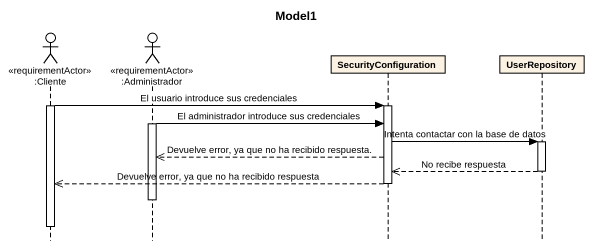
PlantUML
@startuml
title Model1
hide footbox
actor ":Cliente" as Cliente <<requirementActor>>
actor ":Administrador" as Administrador <<requirementActor>>
participant SecurityConfiguration
participant UserRepository

activate Cliente
Cliente -> SecurityConfiguration : El usuario introduce sus credenciales
activate SecurityConfiguration
activate Administrador
Administrador -> SecurityConfiguration : El administrador introduce sus credenciales
SecurityConfiguration -> UserRepository : Intenta contactar con la base de datos
activate UserRepository
SecurityConfiguration -->> Administrador : Devuelve error, ya que no ha recibido respuesta.
UserRepository -->> SecurityConfiguration : No recibe respuesta
deactivate UserRepository
SecurityConfiguration -->> Cliente : Devuelve error, ya que no ha recibido respuesta
deactivate SecurityConfiguration
deactivate Administrador
deactivate Cliente
@enduml
